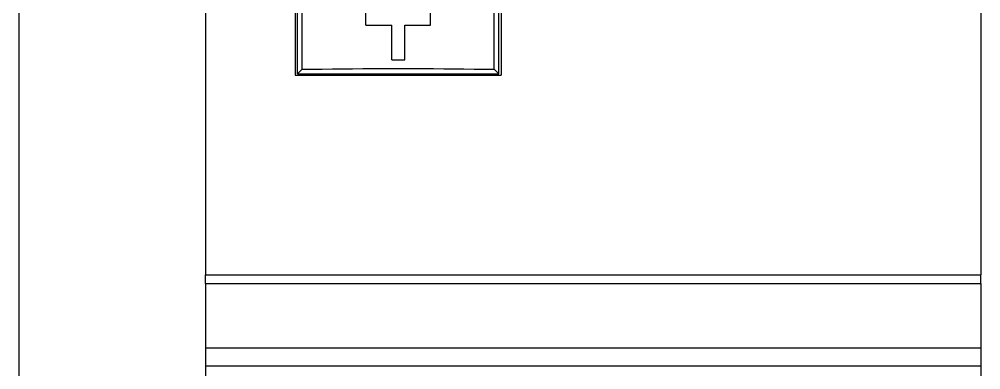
# Model space of a CAD drawing. Extents: x 867151 to 1787449, y -2071112 to -1028603.
# Drawn here: x 871392.55 to 871436.94, y -1032661.33 to -1032645.17 of the extents above; entities that cross this region are included whole.
import ezdxf

# ---------------------------------------------------------------- set-up
doc = ezdxf.new("R2010")
doc.units = 0
doc.header["$LTSCALE"] = 4
doc.header["$MEASUREMENT"] = 0
doc.layers.get('0').update_dxf_attribs({"linetype": 'CONTINUOUS'})
doc.layers.add('THICK', color=7, linetype='CONTINUOUS')

msp = doc.modelspace()

# ---------------------------------------------------------------- linework, layer by layer
at = {"linetype": 'Continuous'}
msp.add_line((871392.5455721002, -1032709.546535966), (871392.5455721002, -1032589.546535966), dxfattribs=at)
at = {"layer": 'THICK'}
for p, q in [((871401.1421517166, -1032639.451670064), (871401.1421517166, -1032656.951670064)), ((871436.9421517166, -1032639.451670064), (871436.9421517166, -1032656.951670064)), ((871405.2921517167, -1032644.141265807), (871405.2921517167, -1032647.741265807)), ((871405.3921516236, -1032647.691265714), (871405.3921516236, -1032644.191265901)), ((871405.6061700381, -1032647.477247635), (871405.6061700381, -1032644.406539556)), ((871414.4781333951, -1032647.477247635), (871414.4781333951, -1032644.406539556)), ((871414.6921518096, -1032647.691265714), (871414.6921518096, -1032644.191265901)), ((871414.7921517167, -1032644.141265807), (871414.7921517167, -1032647.741265807)), ((871408.5421517167, -1032645.442328856), (871408.5421517167, -1032644.842328856)), ((871411.5421517167, -1032645.442328856), (871411.5421517167, -1032644.842328856)), ((871408.5421517167, -1032645.442328856), (871409.7421517166, -1032645.442328856)), ((871409.7421517166, -1032647.042328856), (871409.7421517166, -1032645.442328856)), ((871410.3421517166, -1032645.442328856), (871411.5421517167, -1032645.442328856)), ((871410.3421517166, -1032647.042328856), (871410.3421517166, -1032645.442328856)), ((871409.7421517166, -1032647.042328856), (871410.3421517166, -1032647.042328856)), ((871405.3921516236, -1032647.691265714), (871405.6061700381, -1032647.477247635)), ((871405.6061700615, -1032647.477246083), (871406.0731157097, -1032647.470154561)), ((871406.0731157097, -1032647.470154561), (871406.5400608811, -1032647.463902272)), ((871406.5400608811, -1032647.463902272), (871407.0070065293, -1032647.458477772)), ((871407.0070065293, -1032647.458477772), (871407.4739517006, -1032647.453858174)), ((871407.4739517006, -1032647.453858174), (871407.9408973488, -1032647.450028218)), ((871407.9408973488, -1032647.450028218), (871408.4078425202, -1032647.44697646)), ((871408.4078425202, -1032647.44697646), (871408.8747881684, -1032647.444695271)), ((871408.8747881684, -1032647.444695271), (871409.3417338165, -1032647.443177022)), ((871409.3417338165, -1032647.443177022), (871409.8086794647, -1032647.442421712)), ((871409.8086794647, -1032647.442421712), (871410.2756241593, -1032647.442421712)), ((871410.2756241593, -1032647.442421712), (871410.7425698075, -1032647.443177022)), ((871410.7425698075, -1032647.443177022), (871411.2095154556, -1032647.444695271)), ((871411.2095154556, -1032647.444695271), (871411.6764611038, -1032647.44697646)), ((871411.6764611038, -1032647.44697646), (871412.1434057984, -1032647.450028218)), ((871412.1434057984, -1032647.450028218), (871412.6103514466, -1032647.453858174)), ((871412.6103514466, -1032647.453858174), (871413.0772970947, -1032647.458477772)), ((871413.0772970947, -1032647.458477772), (871413.5442427429, -1032647.463902272)), ((871413.5442427429, -1032647.463902272), (871414.0111883911, -1032647.470154561)), ((871414.0111883911, -1032647.470154561), (871414.4781330856, -1032647.477246083)), ((871414.4781333951, -1032647.477247635), (871414.6921518096, -1032647.691265714)), ((871405.2921517167, -1032647.741265807), (871414.7921517167, -1032647.741265807)), ((871405.3921516236, -1032647.691265714), (871414.6921518096, -1032647.691265714)), ((871401.1421517166, -1032657.151670064), (871401.1421517166, -1032656.951670064)), ((871401.1421517166, -1032656.951670064), (871436.9421517166, -1032656.951670064)), ((871401.1421517166, -1032657.351670064), (871401.1421517166, -1032657.151670064)), ((871436.9421517166, -1032657.151670064), (871436.9421517166, -1032656.951670064)), ((871436.9421517166, -1032657.351670064), (871436.9421517166, -1032657.151670064)), ((871401.1421517166, -1032657.351670064), (871436.9421517166, -1032657.351670064)), ((871401.1421517166, -1032657.351670064), (871401.1421517166, -1032657.801670064)), ((871436.9421517166, -1032657.351670064), (871436.9421517166, -1032657.801670064)), ((871401.1421517166, -1032657.801670064), (871401.1421517166, -1032660.329840962)), ((871436.9421517166, -1032657.801670064), (871436.9421517166, -1032660.329840962)), ((871401.1421517166, -1032660.329840962), (871436.9421517166, -1032660.329840962)), ((871401.1421517166, -1032660.329840962), (871401.1421517166, -1032661.149812552)), ((871436.9421517166, -1032660.329840962), (871436.9421517166, -1032661.149812552)), ((871401.1421517166, -1032661.149812552), (871401.1421517166, -1032668.637104239)), ((871401.1421517166, -1032661.149812552), (871436.9421517166, -1032661.149812552)), ((871436.9421517166, -1032661.149812552), (871436.9421517166, -1032684.451670064))]:
    msp.add_line(p, q, dxfattribs=at)

doc.saveas('drawing.dxf')
